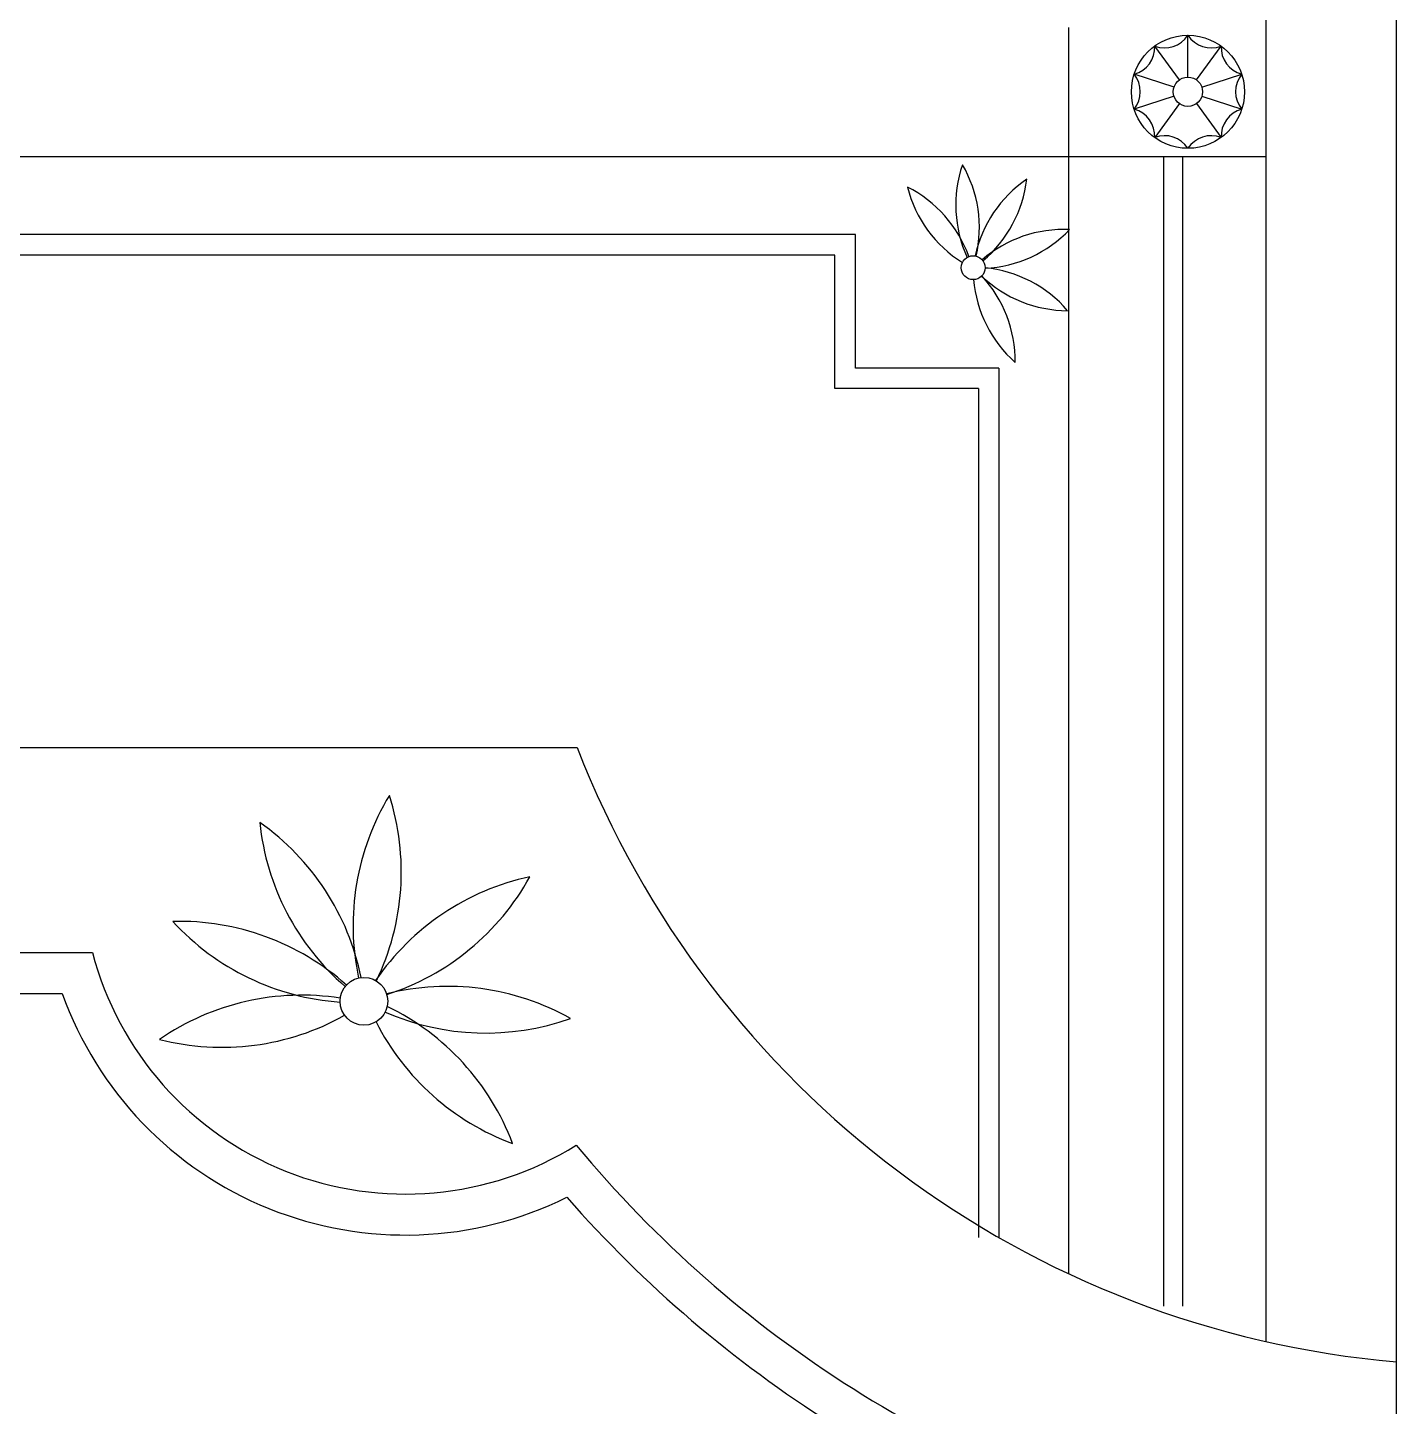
# Model space of a CAD drawing. Header units: inches. Extents: x 15.4 to 57.9, y 9.9 to 34.7.
# Drawn here: x 18.2428 to 18.5771, y 20.7857 to 21.1224 of the extents above; entities that cross this region are included whole.
import ezdxf

# ---------------------------------------------------------------- set-up
doc = ezdxf.new("R2010")
doc.units = ezdxf.units.IN
doc.header["$MEASUREMENT"] = 0
doc.layers.add('02', color=2, linetype='Continuous')

msp = doc.modelspace()

# ---------------------------------------------------------------- linework, layer by layer
at = {"layer": '02'}
for p, q in [((18.54515078518779, 21.19655524210823), (18.54515078518779, 20.80153634347364)), ((18.57705311145873, 20.5465552420995), (18.57705311145873, 21.16655966705578)), ((18.49697411252891, 21.12240768317709), (18.49697411252891, 20.81809905308758)), ((18.52615201921907, 21.11030117744515), (18.52615201921907, 21.12053535783191)), ((18.52405272512005, 21.10961907546728), (18.51803722483345, 21.11789870131754)), ((18.52825131320168, 21.10961907546728), (18.53426681348828, 21.11789870131754)), ((18.52275529009529, 21.10783330927946), (18.5130220060866, 21.11099584494362)), ((18.52954874834285, 21.10783330927946), (18.53928203223512, 21.11099584494362)), ((18.52275529009529, 21.10562598090321), (18.5130220060866, 21.10246344523905)), ((18.52405272512005, 21.10384021472994), (18.51803722483345, 21.09556058886513)), ((18.52825131320168, 21.10384021472994), (18.53426681348828, 21.09556058886513)), ((18.52954874834285, 21.10562598090321), (18.53928203223512, 21.10246344523905)), ((16.81909165875294, 21.09089865729614), (18.54515078518779, 21.09089865729614)), ((18.52017087099847, 21.09089865729614), (18.52017087099847, 20.81014590646949)), ((18.5248059803318, 21.09089865729614), (18.5248059803318, 20.81014590646949)), ((18.44495731656679, 21.07185604218678), (18.06892721349613, 21.07185604218678)), ((18.44495731656679, 21.03925180643849), (18.44495731656679, 21.07185604218678)), ((18.43995731656213, 21.06685604218212), (18.07392721350078, 21.06685604218212)), ((18.43995731656213, 21.03425180643383), (18.43995731656213, 21.06685604218212)), ((18.47997846786638, 21.03925180643849), (18.44495731656679, 21.03925180643849)), ((18.47997846786638, 21.03925180643849), (18.47997846786638, 20.82693792421772)), ((18.47497846786172, 21.03425180643383), (18.43995731656213, 21.03425180643383)), ((18.47497846786172, 21.03425180643383), (18.47497846786172, 20.82693792421772)), ((16.97705311148201, 20.94655524210823), (18.37705311138888, 20.94655524210823)), ((17.09543321544078, 20.89655524210532), (18.25867300743011, 20.89655524210532)), ((17.10280295770389, 20.88655524209601), (18.251303265167, 20.88655524209601))]:
    msp.add_line(p, q, dxfattribs=at)
for centre, radius in [((18.52615201921907, 21.10672964509861), 0.0138057127329123), ((18.52615201921907, 21.10672964509861), 0.003571532352369838), ((18.47371872858384, 21.06377484377875), 0.00291397460317835), ((18.32496547099908, 20.88461340267379), 0.005827949206356701)]:
    msp.add_circle(centre, radius, dxfattribs=at)
for centre, radius, start, end in [((18.52045928716433, 21.12425007261329), 0.006797521857044462, 249.1259090739676, 326.8740896687552), ((18.5318447511574, 21.12425007261329), 0.006797521857044462, 213.1259103312448, 290.8740909260323), ((18.51124825334881, 21.11755786480201), 0.006797521857044462, 285.125911012714, 2.874089163291099), ((18.54105578497292, 21.11755786480201), 0.006797521857044462, 177.1259108367089, 254.8740889872859), ((18.50772995147162, 21.10672964509861), 0.006797521857044462, 321.1259088453044, 38.87409115469553), ((18.54457408685011, 21.10672964509861), 0.006797521857044462, 141.1259088453045, 218.8740911546955), ((18.51124825334881, 21.09590142539521), 0.006797521857044462, 357.1259108367089, 74.87408898728599), ((18.54105578497292, 21.09590142539521), 0.006797521857044462, 105.125911012714, 182.8740891632911), ((18.52045928716433, 21.08920921756938), 0.006797521857044462, 33.12591033124477, 110.8740909260324), ((18.5318447511574, 21.08920921756938), 0.006797521857044462, 69.1259090739676, 146.8740896687552), ((18.5001278074389, 21.07902678337116), 0.030667604718271, 161.1756771756875, 204.5555402230205), ((18.44456920034026, 21.0735407411906), 0.03066760471826266, 346.9155416962838, 30.10291323950846), ((18.48740250658483, 21.09098864980326), 0.03066760471826266, 194.2235884301537, 237.8547694103195), ((18.44382421620429, 21.05609182923793), 0.030667604718271, 19.82934746633675, 63.1508231078393), ((18.50416774483637, 21.06011979401804), 0.03066760471826266, 124.5156892392618, 167.7088794436501), ((18.4563235077705, 21.08889103755639), 0.030667604718271, 310.1582665622343, 353.4429217337906), ((18.49589057191514, 21.0424531204829), 0.030667604718271, 87.42187427163613, 130.6845723901706), ((18.47508022824076, 21.09425838155433), 0.03066760471826266, 272.894957328877, 316.3491091596194), ((18.47356992663589, 21.03322784220502), 0.03066760471826266, 40.81571540283195, 84.26865576949272), ((18.50435690250487, 21.06355012255365), 0.03066760471826014, 185.0282235871484, 228.3129102293003), ((18.49691724201438, 21.08394034895748), 0.030667604718271, 226.4374377696296, 269.7429465690826), ((18.45329519914702, 21.04097673288773), 0.03066760471826799, 359.385675590248, 42.69432601973775), ((18.59749756980927, 21.03214785327721), 0.2364780207878432, 201.2198431348989, 265.0403606553942), ((18.38364032673889, 20.90310900725883), 0.061335209436542, 148.7981168189159, 192.0608135523055), ((18.27275399066747, 20.91621024346962), 0.06133520943652532, 334.2711998354612, 17.72535278401392), ((18.36055572139339, 20.93456680091033), 0.06133520943652532, 185.8919306710514, 229.0851254534964), ((18.26420569915098, 20.87813901425973), 0.061335209436542, 11.53450983509373, 54.81916375096404), ((18.37845026626491, 20.85508473075454), 0.06133520943652532, 102.1919597768726, 145.6448988428552), ((18.31179030571838, 20.94466079655679), 0.061335209436542, 287.8136843311592, 331.1191912919793), ((18.32349248865393, 20.94558942046417), 0.061335209436542, 222.5519192592229, 265.9317862124394), ((18.27989226155222, 20.84279621978051), 0.06133520943652532, 48.29178362199396, 91.47915372276874), ((18.33507906337508, 20.91649546081892), 0.07896516767170207, 194.6266338264979, 301.9137520075816), ((18.34542110149522, 20.82691535374609), 0.061335209436542, 60.76192097575341, 104.0705670288259), ((18.33507906337508, 20.91649546081892), 0.08896516767170208, 199.6661298897232, 296.3163205561078), ((18.30981124978752, 20.82477034205506), 0.061335209436542, 81.20559082867649, 124.5270658541093), ((18.29030034895294, 20.93471008309855), 0.06133520943652532, 255.5998337018155, 299.2310150597131), ((18.3547147777328, 20.9381855181767), 0.06133520943652532, 246.404468834761, 289.6891522797447), ((18.30389543570817, 20.82817121074761), 0.06133520943652532, 20.72321103483404, 64.13081869682634), ((18.38259141956695, 20.90738209400145), 0.061335209436542, 206.9467970993687, 249.6504476936195), ((18.59749756980927, 21.03214785327721), 0.2864780207874787, 219.619107743813, 255.7650754023017), ((18.59749756980927, 21.03214785327721), 0.2964780207874725, 221.2283327868652, 254.2563598256622)]:
    msp.add_arc(centre, radius, start, end, dxfattribs=at)

doc.saveas('drawing.dxf')
